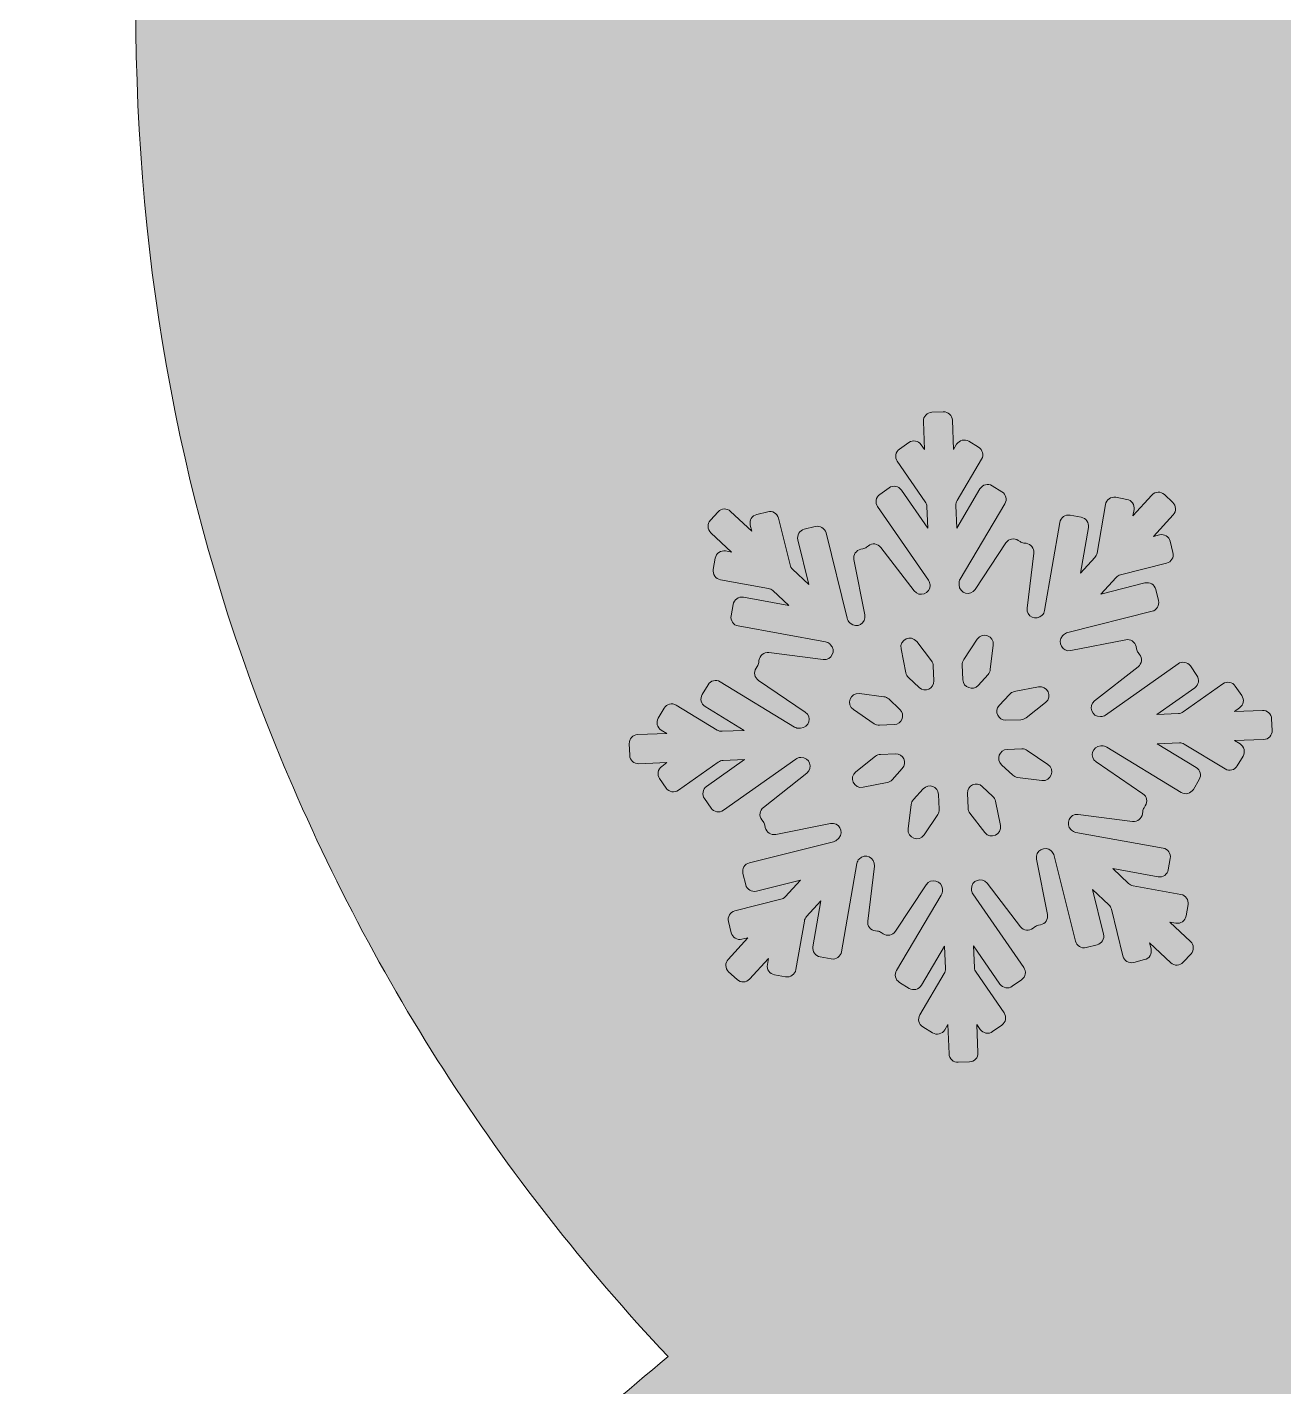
# Model space of a CAD drawing. Header units: millimetres. Extents: x 6 to 192, y -123 to -19.
# Drawn here: x 95.56 to 119.6, y -96.75 to -70.74 of the extents above; entities that cross this region are included whole.
import ezdxf

# ---------------------------------------------------------------- set-up
doc = ezdxf.new("R2010")
doc.units = ezdxf.units.MM
doc.header["$MEASUREMENT"] = 0
for name, color, linetype in [('engraving', 7, 'Continuous'), ('Layer 1', 7, 'Continuous'), ('Layer 2', 7, 'Continuous')]:
    doc.layers.add(name, color=color, linetype=linetype)

msp = doc.modelspace()

# ---------------------------------------------------------------- hatches: boundary and pattern name
at = {"layer": 'Layer 1'}
h = msp.add_hatch(color=2, dxfattribs=at)
h.dxf.hatch_style = 2
edge = h.paths.add_edge_path()
edge.add_spline(control_points=[(177.812, -93.85), (176.467, -94.657), (175.24, -95.279), (174.131, -95.716), (173.022, -96.154), (171.927, -96.439), (170.853, -96.573), (169.777, -96.709), (168.668, -96.691), (167.525, -96.523), (166.382, -96.356), (165.071, -96.069), (163.592, -95.665), (166.349, -92.372), (168.685, -88.49), (170.601, -84.018), (172.518, -79.547), (173.475, -74.992), (173.475, -70.352), (173.475, -65.108), (172.483, -60.184), (170.5, -55.578), (168.516, -50.974), (165.811, -46.956), (162.382, -43.527), (158.953, -40.098), (154.935, -37.393), (150.331, -35.409), (148.214, -34.498), (146.029, -33.798), (143.778, -33.306), (143.229, -31.368), (141.514, -29.909), (139.444, -29.751), (140.949, -28.636), (141.929, -26.852), (141.929, -24.835), (141.929, -21.455), (139.189, -18.715), (135.808, -18.715), (132.428, -18.715), (129.688, -21.455), (129.688, -24.835), (129.688, -26.852), (130.667, -28.636), (132.172, -29.751), (130.144, -29.906), (128.457, -31.31), (127.874, -33.19), (125.431, -33.686), (123.067, -34.425), (120.782, -35.409), (116.177, -37.393), (112.159, -40.098), (108.731, -43.527), (105.302, -46.956), (102.595, -50.974), (100.612, -55.578), (98.628, -60.184), (97.637, -65.108), (97.637, -70.352), (97.637, -75.395), (98.527, -80.102), (100.31, -84.472), (102.09, -88.843), (104.596, -92.74), (107.823, -96.17), (106.209, -97.516), (104.747, -98.809), (103.436, -100.053), (102.125, -101.298), (100.998, -102.39), (100.058, -103.33), (99.115, -104.272), (98.174, -105.347), (97.234, -106.557), (97.234, -106.557), (116.799, -116.844), (116.799, -116.844), (116.865, -116.844), (117.605, -116.322), (119.017, -115.28), (120.429, -114.237), (122.108, -113.095), (124.059, -111.851), (126.009, -110.607), (128.026, -109.464), (130.111, -108.423), (132.193, -107.38), (134.009, -106.86), (135.556, -106.86), (136.699, -106.86), (137.876, -107.044), (139.086, -107.414), (140.296, -107.783), (141.523, -108.237), (142.767, -108.776), (144.01, -109.313), (145.271, -109.901), (146.548, -110.541), (147.825, -111.178), (149.104, -111.767), (150.381, -112.306), (152.196, -113.112), (154.045, -113.884), (155.927, -114.625), (157.81, -115.364), (159.725, -115.986), (161.676, -116.491), (163.626, -116.995), (165.625, -117.331), (167.677, -117.499), (169.727, -117.666), (171.827, -117.583), (173.979, -117.247), (176.869, -116.776), (179.426, -116.07), (181.644, -115.129), (183.863, -114.187), (185.744, -113.247), (187.292, -112.306), (189.039, -111.162), (190.585, -109.951), (191.93, -108.674), (191.93, -108.674), (177.812, -93.85), (177.812, -93.85)], knot_values=[0, 0, 0, 0, 1, 1, 1, 2, 2, 2, 3, 3, 3, 4, 4, 4, 5, 5, 5, 6, 6, 6, 7, 7, 7, 8, 8, 8, 9, 9, 9, 10, 10, 10, 11, 11, 11, 12, 12, 12, 13, 13, 13, 14, 14, 14, 15, 15, 15, 16, 16, 16, 17, 17, 17, 18, 18, 18, 19, 19, 19, 20, 20, 20, 21, 21, 21, 22, 22, 22, 23, 23, 23, 24, 24, 24, 25, 25, 25, 26, 26, 26, 27, 27, 27, 28, 28, 28, 29, 29, 29, 30, 30, 30, 31, 31, 31, 32, 32, 32, 33, 33, 33, 34, 34, 34, 35, 35, 35, 36, 36, 36, 37, 37, 37, 38, 38, 38, 39, 39, 39, 40, 40, 40, 41, 41, 41, 42, 42, 42, 42], degree=3, periodic=1)
edge = h.paths.add_edge_path()
edge.add_spline(control_points=[(132.001, -24.835), (132.001, -22.736), (133.709, -21.028), (135.808, -21.028), (137.908, -21.028), (139.616, -22.736), (139.616, -24.835), (139.616, -26.935), (137.908, -28.643), (135.808, -28.643), (133.709, -28.643), (132.001, -26.935), (132.001, -24.835)], knot_values=[0, 0, 0, 0, 1, 1, 1, 2, 2, 2, 3, 3, 3, 4, 4, 4, 4], degree=3, periodic=1)
edge = h.paths.add_edge_path()
edge.add_spline(control_points=[(150.532, -76.504), (149.691, -78.455), (148.566, -80.152), (147.154, -81.597), (145.742, -83.044), (144.061, -84.186), (142.111, -85.026), (140.16, -85.867), (138.078, -86.286), (135.859, -86.286), (133.64, -86.286), (131.556, -85.867), (129.607, -85.026), (127.655, -84.186), (125.958, -83.044), (124.513, -81.597), (123.067, -80.152), (121.924, -78.455), (121.085, -76.504), (120.243, -74.555), (119.824, -72.47), (119.824, -70.252), (119.824, -68.033), (120.243, -65.95), (121.085, -63.999), (121.924, -62.05), (123.067, -60.369), (124.513, -58.957), (125.958, -57.545), (127.655, -56.42), (129.607, -55.578), (131.556, -54.738), (133.64, -54.318), (135.859, -54.318), (138.078, -54.318), (140.16, -54.738), (142.111, -55.578), (144.061, -56.42), (145.742, -57.545), (147.154, -58.957), (148.566, -60.369), (149.691, -62.05), (150.532, -63.999), (151.372, -65.95), (151.793, -68.033), (151.793, -70.252), (151.793, -72.47), (151.372, -74.555), (150.532, -76.504)], knot_values=[0, 0, 0, 0, 1, 1, 1, 2, 2, 2, 3, 3, 3, 4, 4, 4, 5, 5, 5, 6, 6, 6, 7, 7, 7, 8, 8, 8, 9, 9, 9, 10, 10, 10, 11, 11, 11, 12, 12, 12, 13, 13, 13, 14, 14, 14, 15, 15, 15, 16, 16, 16, 16], degree=3, periodic=1)

# ---------------------------------------------------------------- linework, layer by layer
at = {"layer": 'engraving', "lineweight": 0}
for points, knots in [([(119.371, -83.969), (119.368, -83.876), (119.289, -83.803), (119.196, -83.807), (119.196, -83.807), (118.659, -83.827), (118.659, -83.827), (118.659, -83.827), (118.758, -83.757), (118.758, -83.757), (118.834, -83.704), (118.852, -83.599), (118.8, -83.523), (118.8, -83.523), (118.675, -83.342), (118.675, -83.342), (118.621, -83.265), (118.515, -83.246), (118.438, -83.3), (118.438, -83.3), (117.677, -83.838), (117.677, -83.838), (117.65, -83.857), (117.619, -83.868), (117.586, -83.869), (117.586, -83.869), (117.175, -83.885), (117.175, -83.885), (117.175, -83.885), (117.9, -83.373), (117.9, -83.373), (117.975, -83.32), (117.994, -83.215), (117.941, -83.139), (117.941, -83.139), (117.816, -82.958), (117.816, -82.958), (117.762, -82.881), (117.656, -82.862), (117.58, -82.917), (117.58, -82.917), (116.193, -83.896), (116.193, -83.896), (116.167, -83.915), (116.135, -83.925), (116.102, -83.927), (116.102, -83.927), (116.094, -83.927), (116.094, -83.927), (115.931, -83.933), (115.855, -83.727), (115.983, -83.626), (115.983, -83.626), (116.815, -82.971), (116.815, -82.971), (116.888, -82.913), (116.901, -82.808), (116.844, -82.735), (116.844, -82.735), (116.818, -82.7), (116.818, -82.7), (116.802, -82.68), (116.791, -82.656), (116.786, -82.63), (116.786, -82.63), (116.777, -82.587), (116.777, -82.587), (116.759, -82.496), (116.67, -82.436), (116.579, -82.455), (116.579, -82.455), (115.529, -82.664), (115.529, -82.664), (115.369, -82.696), (115.261, -82.505), (115.371, -82.384), (115.371, -82.384), (115.388, -82.365), (115.388, -82.365), (115.411, -82.341), (115.44, -82.323), (115.472, -82.315), (115.472, -82.315), (117.082, -81.912), (117.082, -81.912), (117.173, -81.889), (117.227, -81.797), (117.205, -81.707), (117.205, -81.707), (117.152, -81.493), (117.152, -81.493), (117.13, -81.402), (117.038, -81.347), (116.947, -81.37), (116.947, -81.37), (116.104, -81.581), (116.104, -81.581), (116.104, -81.581), (116.394, -81.263), (116.394, -81.263), (116.417, -81.238), (116.446, -81.221), (116.478, -81.213), (116.478, -81.213), (117.36, -80.992), (117.36, -80.992), (117.451, -80.969), (117.506, -80.878), (117.483, -80.787), (117.483, -80.787), (117.43, -80.573), (117.43, -80.573), (117.408, -80.482), (117.316, -80.427), (117.225, -80.45), (117.225, -80.45), (117.11, -80.479), (117.11, -80.479), (117.11, -80.479), (117.488, -80.065), (117.488, -80.065), (117.551, -79.996), (117.546, -79.891), (117.479, -79.827), (117.479, -79.827), (117.319, -79.678), (117.319, -79.678), (117.25, -79.614), (117.142, -79.618), (117.079, -79.687), (117.079, -79.687), (116.717, -80.083), (116.717, -80.083), (116.717, -80.083), (116.738, -79.965), (116.738, -79.965), (116.754, -79.873), (116.693, -79.786), (116.602, -79.77), (116.602, -79.77), (116.388, -79.731), (116.388, -79.731), (116.296, -79.714), (116.208, -79.776), (116.192, -79.868), (116.192, -79.868), (116.03, -80.797), (116.03, -80.797), (116.024, -80.829), (116.01, -80.858), (115.988, -80.882), (115.988, -80.882), (115.711, -81.185), (115.711, -81.185), (115.711, -81.185), (115.864, -80.307), (115.864, -80.307), (115.88, -80.216), (115.819, -80.129), (115.728, -80.112), (115.728, -80.112), (115.514, -80.073), (115.514, -80.073), (115.422, -80.057), (115.334, -80.118), (115.318, -80.211), (115.318, -80.211), (115.024, -81.899), (115.024, -81.899), (115.018, -81.931), (115.004, -81.96), (114.982, -81.984), (114.982, -81.984), (114.982, -81.984), (114.982, -81.984), (114.871, -82.106), (114.67, -82.013), (114.69, -81.85), (114.69, -81.85), (114.818, -80.798), (114.818, -80.798), (114.829, -80.706), (114.764, -80.622), (114.671, -80.61), (114.671, -80.61), (114.631, -80.605), (114.631, -80.605), (114.605, -80.602), (114.58, -80.592), (114.558, -80.577), (114.558, -80.577), (114.524, -80.555), (114.524, -80.555), (114.446, -80.502), (114.34, -80.523), (114.288, -80.601), (114.288, -80.601), (113.699, -81.493), (113.699, -81.493), (113.609, -81.63), (113.396, -81.571), (113.39, -81.407), (113.39, -81.407), (113.389, -81.388), (113.389, -81.388), (113.388, -81.356), (113.396, -81.323), (113.412, -81.295), (113.412, -81.295), (114.267, -79.854), (114.267, -79.854), (114.314, -79.775), (114.289, -79.672), (114.21, -79.624), (114.21, -79.624), (114.023, -79.51), (114.023, -79.51), (113.943, -79.461), (113.838, -79.487), (113.79, -79.568), (113.79, -79.568), (113.345, -80.318), (113.345, -80.318), (113.345, -80.318), (113.328, -79.887), (113.328, -79.887), (113.327, -79.854), (113.335, -79.822), (113.352, -79.794), (113.352, -79.794), (113.821, -79.003), (113.821, -79.003), (113.868, -78.923), (113.842, -78.821), (113.763, -78.773), (113.763, -78.773), (113.577, -78.659), (113.577, -78.659), (113.497, -78.61), (113.392, -78.636), (113.344, -78.717), (113.344, -78.717), (113.285, -78.817), (113.285, -78.817), (113.285, -78.817), (113.262, -78.257), (113.262, -78.257), (113.258, -78.164), (113.18, -78.091), (113.087, -78.095), (113.087, -78.095), (112.87, -78.103), (112.87, -78.103), (112.777, -78.107), (112.704, -78.185), (112.708, -78.279), (112.708, -78.279), (112.73, -78.819), (112.73, -78.819), (112.73, -78.819), (112.664, -78.724), (112.664, -78.724), (112.611, -78.647), (112.504, -78.628), (112.428, -78.682), (112.428, -78.682), (112.25, -78.808), (112.25, -78.808), (112.174, -78.861), (112.156, -78.965), (112.208, -79.041), (112.208, -79.041), (112.744, -79.817), (112.744, -79.817), (112.762, -79.843), (112.773, -79.874), (112.774, -79.906), (112.774, -79.906), (112.791, -80.321), (112.791, -80.321), (112.791, -80.321), (112.287, -79.592), (112.287, -79.592), (112.234, -79.514), (112.128, -79.496), (112.051, -79.55), (112.051, -79.55), (111.873, -79.675), (111.873, -79.675), (111.797, -79.729), (111.779, -79.833), (111.831, -79.909), (111.831, -79.909), (112.805, -81.318), (112.805, -81.318), (112.823, -81.344), (112.833, -81.375), (112.835, -81.407), (112.835, -81.407), (112.835, -81.41), (112.835, -81.41), (112.841, -81.575), (112.633, -81.65), (112.532, -81.52), (112.532, -81.52), (111.892, -80.688), (111.892, -80.688), (111.835, -80.614), (111.728, -80.601), (111.654, -80.659), (111.654, -80.659), (111.622, -80.684), (111.622, -80.684), (111.601, -80.7), (111.577, -80.711), (111.551, -80.717), (111.551, -80.717), (111.511, -80.725), (111.511, -80.725), (111.42, -80.743), (111.361, -80.831), (111.379, -80.923), (111.379, -80.923), (111.587, -81.982), (111.587, -81.982), (111.619, -82.143), (111.426, -82.25), (111.307, -82.138), (111.307, -82.138), (111.296, -82.129), (111.296, -82.129), (111.272, -82.106), (111.255, -82.078), (111.248, -82.046), (111.248, -82.046), (110.844, -80.413), (110.844, -80.413), (110.821, -80.322), (110.729, -80.267), (110.639, -80.29), (110.639, -80.29), (110.428, -80.342), (110.428, -80.342), (110.338, -80.365), (110.283, -80.456), (110.305, -80.547), (110.305, -80.547), (110.516, -81.4), (110.516, -81.4), (110.516, -81.4), (110.204, -81.108), (110.204, -81.108), (110.18, -81.085), (110.163, -81.057), (110.156, -81.025), (110.156, -81.025), (109.934, -80.129), (109.934, -80.129), (109.912, -80.038), (109.82, -79.983), (109.729, -80.006), (109.729, -80.006), (109.519, -80.059), (109.519, -80.059), (109.428, -80.081), (109.373, -80.173), (109.396, -80.263), (109.396, -80.263), (109.425, -80.379), (109.425, -80.379), (109.425, -80.379), (109.019, -80), (109.019, -80), (108.95, -79.935), (108.842, -79.94), (108.779, -80.009), (108.779, -80.009), (108.632, -80.17), (108.632, -80.17), (108.569, -80.239), (108.573, -80.344), (108.641, -80.408), (108.641, -80.408), (109.038, -80.779), (109.038, -80.779), (109.038, -80.779), (108.922, -80.758), (108.922, -80.758), (108.83, -80.741), (108.741, -80.802), (108.725, -80.895), (108.725, -80.895), (108.688, -81.112), (108.688, -81.112), (108.672, -81.203), (108.733, -81.29), (108.824, -81.307), (108.824, -81.307), (109.741, -81.473), (109.741, -81.473), (109.773, -81.479), (109.802, -81.493), (109.826, -81.516), (109.826, -81.516), (110.13, -81.8), (110.13, -81.8), (110.13, -81.8), (109.263, -81.643), (109.263, -81.643), (109.17, -81.626), (109.082, -81.688), (109.066, -81.78), (109.066, -81.78), (109.028, -81.997), (109.028, -81.997), (109.012, -82.088), (109.073, -82.176), (109.165, -82.192), (109.165, -82.192), (110.833, -82.494), (110.833, -82.494), (110.865, -82.5), (110.894, -82.514), (110.918, -82.537), (110.918, -82.537), (110.926, -82.544), (110.926, -82.544), (111.046, -82.656), (110.952, -82.856), (110.789, -82.835), (110.789, -82.835), (109.75, -82.703), (109.75, -82.703), (109.657, -82.691), (109.572, -82.757), (109.561, -82.85), (109.561, -82.85), (109.556, -82.892), (109.556, -82.892), (109.553, -82.918), (109.544, -82.943), (109.529, -82.965), (109.529, -82.965), (109.506, -83.001), (109.506, -83.001), (109.455, -83.078), (109.475, -83.182), (109.552, -83.234), (109.552, -83.234), (110.447, -83.841), (110.447, -83.841), (110.582, -83.932), (110.522, -84.143), (110.359, -84.149), (110.359, -84.149), (110.338, -84.15), (110.338, -84.15), (110.304, -84.151), (110.272, -84.143), (110.243, -84.126), (110.243, -84.126), (108.82, -83.258), (108.82, -83.258), (108.739, -83.209), (108.635, -83.236), (108.587, -83.317), (108.587, -83.317), (108.475, -83.505), (108.475, -83.505), (108.428, -83.585), (108.453, -83.687), (108.532, -83.735), (108.532, -83.735), (109.28, -84.191), (109.28, -84.191), (109.28, -84.191), (108.854, -84.208), (108.854, -84.208), (108.821, -84.209), (108.788, -84.2), (108.76, -84.183), (108.76, -84.183), (107.98, -83.708), (107.98, -83.708), (107.899, -83.659), (107.795, -83.685), (107.747, -83.766), (107.747, -83.766), (107.635, -83.955), (107.635, -83.955), (107.588, -84.034), (107.613, -84.137), (107.692, -84.185), (107.692, -84.185), (107.797, -84.249), (107.797, -84.249), (107.797, -84.249), (107.242, -84.27), (107.242, -84.27), (107.148, -84.274), (107.076, -84.352), (107.08, -84.446), (107.08, -84.446), (107.088, -84.666), (107.088, -84.666), (107.092, -84.759), (107.171, -84.832), (107.264, -84.828), (107.264, -84.828), (107.801, -84.807), (107.801, -84.807), (107.801, -84.807), (107.702, -84.878), (107.702, -84.878), (107.626, -84.931), (107.607, -85.036), (107.66, -85.112), (107.66, -85.112), (107.785, -85.293), (107.785, -85.293), (107.839, -85.37), (107.945, -85.389), (108.021, -85.334), (108.021, -85.334), (108.783, -84.797), (108.783, -84.797), (108.81, -84.778), (108.841, -84.767), (108.874, -84.766), (108.874, -84.766), (109.285, -84.75), (109.285, -84.75), (109.285, -84.75), (108.56, -85.262), (108.56, -85.262), (108.485, -85.315), (108.466, -85.419), (108.519, -85.495), (108.519, -85.495), (108.644, -85.676), (108.644, -85.676), (108.697, -85.754), (108.803, -85.772), (108.88, -85.718), (108.88, -85.718), (110.267, -84.739), (110.267, -84.739), (110.293, -84.72), (110.325, -84.709), (110.357, -84.708), (110.357, -84.708), (110.365, -84.708), (110.365, -84.708), (110.529, -84.702), (110.605, -84.908), (110.476, -85.009), (110.476, -85.009), (109.645, -85.664), (109.645, -85.664), (109.572, -85.721), (109.559, -85.826), (109.616, -85.9), (109.616, -85.9), (109.642, -85.934), (109.642, -85.934), (109.658, -85.955), (109.669, -85.979), (109.674, -86.005), (109.674, -86.005), (109.683, -86.047), (109.683, -86.047), (109.701, -86.139), (109.79, -86.198), (109.881, -86.18), (109.881, -86.18), (110.931, -85.971), (110.931, -85.971), (111.091, -85.939), (111.199, -86.13), (111.089, -86.25), (111.089, -86.25), (111.071, -86.269), (111.071, -86.269), (111.049, -86.294), (111.02, -86.311), (110.988, -86.319), (110.988, -86.319), (109.378, -86.723), (109.378, -86.723), (109.287, -86.746), (109.232, -86.837), (109.255, -86.928), (109.255, -86.928), (109.308, -87.142), (109.308, -87.142), (109.33, -87.233), (109.422, -87.288), (109.513, -87.265), (109.513, -87.265), (110.356, -87.054), (110.356, -87.054), (110.356, -87.054), (110.065, -87.372), (110.065, -87.372), (110.043, -87.396), (110.014, -87.414), (109.982, -87.422), (109.982, -87.422), (109.099, -87.643), (109.099, -87.643), (109.009, -87.666), (108.954, -87.757), (108.977, -87.848), (108.977, -87.848), (109.03, -88.062), (109.03, -88.062), (109.052, -88.152), (109.144, -88.208), (109.234, -88.185), (109.234, -88.185), (109.35, -88.156), (109.35, -88.156), (109.35, -88.156), (108.972, -88.57), (108.972, -88.57), (108.909, -88.639), (108.913, -88.744), (108.981, -88.807), (108.981, -88.807), (109.141, -88.957), (109.141, -88.957), (109.21, -89.021), (109.318, -89.017), (109.381, -88.947), (109.381, -88.947), (109.742, -88.551), (109.742, -88.551), (109.742, -88.551), (109.722, -88.67), (109.722, -88.67), (109.706, -88.762), (109.767, -88.849), (109.858, -88.865), (109.858, -88.865), (110.072, -88.904), (110.072, -88.904), (110.164, -88.92), (110.252, -88.859), (110.268, -88.767), (110.268, -88.767), (110.43, -87.838), (110.43, -87.838), (110.435, -87.806), (110.45, -87.777), (110.471, -87.753), (110.471, -87.753), (110.748, -87.449), (110.748, -87.449), (110.748, -87.449), (110.595, -88.328), (110.595, -88.328), (110.58, -88.419), (110.64, -88.506), (110.732, -88.523), (110.732, -88.523), (110.945, -88.561), (110.945, -88.561), (111.038, -88.578), (111.126, -88.516), (111.142, -88.424), (111.142, -88.424), (111.436, -86.735), (111.436, -86.735), (111.441, -86.704), (111.456, -86.674), (111.477, -86.651), (111.477, -86.651), (111.477, -86.651), (111.477, -86.651), (111.588, -86.529), (111.79, -86.621), (111.77, -86.785), (111.77, -86.785), (111.642, -87.837), (111.642, -87.837), (111.631, -87.929), (111.696, -88.013), (111.788, -88.025), (111.788, -88.025), (111.829, -88.03), (111.829, -88.03), (111.855, -88.033), (111.88, -88.043), (111.902, -88.057), (111.902, -88.057), (111.936, -88.08), (111.936, -88.08), (112.013, -88.133), (112.119, -88.112), (112.171, -88.034), (112.171, -88.034), (112.761, -87.142), (112.761, -87.142), (112.851, -87.005), (113.064, -87.064), (113.07, -87.228), (113.07, -87.228), (113.071, -87.247), (113.071, -87.247), (113.072, -87.279), (113.064, -87.312), (113.047, -87.34), (113.047, -87.34), (112.193, -88.781), (112.193, -88.781), (112.145, -88.86), (112.171, -88.963), (112.25, -89.011), (112.25, -89.011), (112.436, -89.125), (112.436, -89.125), (112.517, -89.174), (112.621, -89.148), (112.669, -89.067), (112.669, -89.067), (113.114, -88.317), (113.114, -88.317), (113.114, -88.317), (113.132, -88.748), (113.132, -88.748), (113.133, -88.781), (113.125, -88.813), (113.108, -88.841), (113.108, -88.841), (112.639, -89.632), (112.639, -89.632), (112.592, -89.712), (112.618, -89.814), (112.697, -89.862), (112.697, -89.862), (112.883, -89.976), (112.883, -89.976), (112.963, -90.025), (113.068, -89.999), (113.116, -89.918), (113.116, -89.918), (113.175, -89.818), (113.175, -89.818), (113.175, -89.818), (113.198, -90.378), (113.198, -90.378), (113.201, -90.471), (113.28, -90.544), (113.373, -90.54), (113.373, -90.54), (113.59, -90.532), (113.59, -90.532), (113.683, -90.528), (113.756, -90.45), (113.752, -90.356), (113.752, -90.356), (113.73, -89.816), (113.73, -89.816), (113.73, -89.816), (113.796, -89.911), (113.796, -89.911), (113.849, -89.988), (113.955, -90.007), (114.032, -89.953), (114.032, -89.953), (114.21, -89.827), (114.21, -89.827), (114.286, -89.774), (114.304, -89.67), (114.251, -89.593), (114.251, -89.593), (113.716, -88.818), (113.716, -88.818), (113.697, -88.792), (113.687, -88.761), (113.686, -88.729), (113.686, -88.729), (113.669, -88.314), (113.669, -88.314), (113.669, -88.314), (114.173, -89.043), (114.173, -89.043), (114.226, -89.12), (114.332, -89.139), (114.409, -89.085), (114.409, -89.085), (114.587, -88.959), (114.587, -88.959), (114.663, -88.906), (114.681, -88.802), (114.628, -88.725), (114.628, -88.725), (113.655, -87.317), (113.655, -87.317), (113.637, -87.291), (113.626, -87.26), (113.625, -87.228), (113.625, -87.228), (113.625, -87.225), (113.625, -87.225), (113.618, -87.061), (113.827, -86.985), (113.928, -87.115), (113.928, -87.115), (114.568, -87.946), (114.568, -87.946), (114.625, -88.021), (114.732, -88.034), (114.806, -87.976), (114.806, -87.976), (114.838, -87.951), (114.838, -87.951), (114.858, -87.935), (114.883, -87.923), (114.909, -87.918), (114.909, -87.918), (114.949, -87.91), (114.949, -87.91), (115.04, -87.892), (115.099, -87.803), (115.081, -87.712), (115.081, -87.712), (114.872, -86.652), (114.872, -86.652), (114.841, -86.492), (115.034, -86.384), (115.153, -86.496), (115.153, -86.496), (115.164, -86.506), (115.164, -86.506), (115.187, -86.528), (115.204, -86.557), (115.212, -86.589), (115.212, -86.589), (115.616, -88.222), (115.616, -88.222), (115.639, -88.313), (115.73, -88.368), (115.821, -88.345), (115.821, -88.345), (116.031, -88.292), (116.031, -88.292), (116.122, -88.27), (116.177, -88.178), (116.154, -88.088), (116.154, -88.088), (115.943, -87.235), (115.943, -87.235), (115.943, -87.235), (116.256, -87.527), (116.256, -87.527), (116.279, -87.549), (116.296, -87.578), (116.304, -87.61), (116.304, -87.61), (116.526, -88.506), (116.526, -88.506), (116.548, -88.597), (116.64, -88.652), (116.731, -88.629), (116.731, -88.629), (116.941, -88.576), (116.941, -88.576), (117.031, -88.554), (117.086, -88.462), (117.064, -88.372), (117.064, -88.372), (117.035, -88.256), (117.035, -88.256), (117.035, -88.256), (117.441, -88.635), (117.441, -88.635), (117.509, -88.699), (117.617, -88.695), (117.681, -88.626), (117.681, -88.626), (117.828, -88.464), (117.828, -88.464), (117.891, -88.396), (117.886, -88.29), (117.819, -88.227), (117.819, -88.227), (117.422, -87.856), (117.422, -87.856), (117.422, -87.856), (117.538, -87.877), (117.538, -87.877), (117.63, -87.894), (117.718, -87.832), (117.734, -87.74), (117.734, -87.74), (117.772, -87.523), (117.772, -87.523), (117.788, -87.431), (117.727, -87.344), (117.636, -87.328), (117.636, -87.328), (116.719, -87.162), (116.719, -87.162), (116.687, -87.156), (116.657, -87.141), (116.634, -87.119), (116.634, -87.119), (116.33, -86.835), (116.33, -86.835), (116.33, -86.835), (117.197, -86.992), (117.197, -86.992), (117.29, -87.009), (117.378, -86.947), (117.394, -86.855), (117.394, -86.855), (117.431, -86.638), (117.431, -86.638), (117.447, -86.546), (117.387, -86.459), (117.295, -86.443), (117.295, -86.443), (115.627, -86.141), (115.627, -86.141), (115.595, -86.135), (115.565, -86.12), (115.542, -86.098), (115.542, -86.098), (115.534, -86.091), (115.534, -86.091), (115.414, -85.979), (115.508, -85.779), (115.67, -85.8), (115.67, -85.8), (116.71, -85.932), (116.71, -85.932), (116.803, -85.944), (116.887, -85.878), (116.899, -85.785), (116.899, -85.785), (116.904, -85.742), (116.904, -85.742), (116.907, -85.716), (116.916, -85.691), (116.931, -85.67), (116.931, -85.67), (116.954, -85.634), (116.954, -85.634), (117.005, -85.556), (116.985, -85.453), (116.908, -85.401), (116.908, -85.401), (116.013, -84.794), (116.013, -84.794), (115.878, -84.703), (115.938, -84.492), (116.101, -84.486), (116.101, -84.486), (116.122, -84.485), (116.122, -84.485), (116.155, -84.483), (116.188, -84.492), (116.216, -84.509), (116.216, -84.509), (117.64, -85.376), (117.64, -85.376), (117.72, -85.425), (117.825, -85.399), (117.873, -85.318), (117.873, -85.318), (117.985, -85.13), (117.985, -85.13), (118.032, -85.05), (118.007, -84.948), (117.928, -84.899), (117.928, -84.899), (117.179, -84.444), (117.179, -84.444), (117.179, -84.444), (117.606, -84.427), (117.606, -84.427), (117.639, -84.426), (117.672, -84.434), (117.7, -84.452), (117.7, -84.452), (118.48, -84.927), (118.48, -84.927), (118.56, -84.976), (118.665, -84.949), (118.713, -84.869), (118.713, -84.869), (118.825, -84.68), (118.825, -84.68), (118.872, -84.6), (118.846, -84.498), (118.767, -84.45), (118.767, -84.45), (118.663, -84.386), (118.663, -84.386), (118.663, -84.386), (119.218, -84.365), (119.218, -84.365), (119.311, -84.361), (119.384, -84.282), (119.38, -84.189), (119.38, -84.189), (119.371, -83.969), (119.371, -83.969)], [0, 0, 0, 0, 1, 1, 1, 2, 2, 2, 3, 3, 3, 4, 4, 4, 5, 5, 5, 6, 6, 6, 7, 7, 7, 8, 8, 8, 9, 9, 9, 10, 10, 10, 11, 11, 11, 12, 12, 12, 13, 13, 13, 14, 14, 14, 15, 15, 15, 16, 16, 16, 17, 17, 17, 18, 18, 18, 19, 19, 19, 20, 20, 20, 21, 21, 21, 22, 22, 22, 23, 23, 23, 24, 24, 24, 25, 25, 25, 26, 26, 26, 27, 27, 27, 28, 28, 28, 29, 29, 29, 30, 30, 30, 31, 31, 31, 32, 32, 32, 33, 33, 33, 34, 34, 34, 35, 35, 35, 36, 36, 36, 37, 37, 37, 38, 38, 38, 39, 39, 39, 40, 40, 40, 41, 41, 41, 42, 42, 42, 43, 43, 43, 44, 44, 44, 45, 45, 45, 46, 46, 46, 47, 47, 47, 48, 48, 48, 49, 49, 49, 50, 50, 50, 51, 51, 51, 52, 52, 52, 53, 53, 53, 54, 54, 54, 55, 55, 55, 56, 56, 56, 57, 57, 57, 58, 58, 58, 59, 59, 59, 60, 60, 60, 61, 61, 61, 62, 62, 62, 63, 63, 63, 64, 64, 64, 65, 65, 65, 66, 66, 66, 67, 67, 67, 68, 68, 68, 69, 69, 69, 70, 70, 70, 71, 71, 71, 72, 72, 72, 73, 73, 73, 74, 74, 74, 75, 75, 75, 76, 76, 76, 77, 77, 77, 78, 78, 78, 79, 79, 79, 80, 80, 80, 81, 81, 81, 82, 82, 82, 83, 83, 83, 84, 84, 84, 85, 85, 85, 86, 86, 86, 87, 87, 87, 88, 88, 88, 89, 89, 89, 90, 90, 90, 91, 91, 91, 92, 92, 92, 93, 93, 93, 94, 94, 94, 95, 95, 95, 96, 96, 96, 97, 97, 97, 98, 98, 98, 99, 99, 99, 100, 100, 100, 101, 101, 101, 102, 102, 102, 103, 103, 103, 104, 104, 104, 105, 105, 105, 106, 106, 106, 107, 107, 107, 108, 108, 108, 109, 109, 109, 110, 110, 110, 111, 111, 111, 112, 112, 112, 113, 113, 113, 114, 114, 114, 115, 115, 115, 116, 116, 116, 117, 117, 117, 118, 118, 118, 119, 119, 119, 120, 120, 120, 121, 121, 121, 122, 122, 122, 123, 123, 123, 124, 124, 124, 125, 125, 125, 126, 126, 126, 127, 127, 127, 128, 128, 128, 129, 129, 129, 130, 130, 130, 131, 131, 131, 132, 132, 132, 133, 133, 133, 134, 134, 134, 135, 135, 135, 136, 136, 136, 137, 137, 137, 138, 138, 138, 139, 139, 139, 140, 140, 140, 141, 141, 141, 142, 142, 142, 143, 143, 143, 144, 144, 144, 145, 145, 145, 146, 146, 146, 147, 147, 147, 148, 148, 148, 149, 149, 149, 150, 150, 150, 151, 151, 151, 152, 152, 152, 153, 153, 153, 154, 154, 154, 155, 155, 155, 156, 156, 156, 157, 157, 157, 158, 158, 158, 159, 159, 159, 160, 160, 160, 161, 161, 161, 162, 162, 162, 163, 163, 163, 164, 164, 164, 165, 165, 165, 166, 166, 166, 167, 167, 167, 168, 168, 168, 169, 169, 169, 170, 170, 170, 171, 171, 171, 172, 172, 172, 173, 173, 173, 174, 174, 174, 175, 175, 175, 176, 176, 176, 177, 177, 177, 178, 178, 178, 179, 179, 179, 180, 180, 180, 181, 181, 181, 182, 182, 182, 183, 183, 183, 184, 184, 184, 185, 185, 185, 186, 186, 186, 187, 187, 187, 188, 188, 188, 189, 189, 189, 190, 190, 190, 191, 191, 191, 192, 192, 192, 193, 193, 193, 194, 194, 194, 195, 195, 195, 196, 196, 196, 197, 197, 197, 198, 198, 198, 199, 199, 199, 200, 200, 200, 201, 201, 201, 202, 202, 202, 203, 203, 203, 204, 204, 204, 205, 205, 205, 206, 206, 206, 207, 207, 207, 208, 208, 208, 209, 209, 209, 210, 210, 210, 211, 211, 211, 212, 212, 212, 213, 213, 213, 214, 214, 214, 215, 215, 215, 216, 216, 216, 217, 217, 217, 218, 218, 218, 219, 219, 219, 220, 220, 220, 221, 221, 221, 222, 222, 222, 223, 223, 223, 224, 224, 224, 225, 225, 225, 226, 226, 226, 227, 227, 227, 228, 228, 228, 229, 229, 229, 230, 230, 230, 231, 231, 231, 232, 232, 232, 233, 233, 233, 234, 234, 234, 235, 235, 235, 236, 236, 236, 237, 237, 237, 238, 238, 238, 239, 239, 239, 240, 240, 240, 241, 241, 241, 242, 242, 242, 243, 243, 243, 244, 244, 244, 245, 245, 245, 246, 246, 246, 247, 247, 247, 248, 248, 248, 249, 249, 249, 250, 250, 250, 251, 251, 251, 252, 252, 252, 253, 253, 253, 254, 254, 254, 255, 255, 255, 256, 256, 256, 257, 257, 257, 258, 258, 258, 259, 259, 259, 260, 260, 260, 261, 261, 261, 262, 262, 262, 263, 263, 263, 264, 264, 264, 265, 265, 265, 266, 266, 266, 267, 267, 267, 268, 268, 268, 269, 269, 269, 270, 270, 270, 271, 271, 271, 272, 272, 272, 273, 273, 273, 274, 274, 274, 275, 275, 275, 276, 276, 276, 277, 277, 277, 278, 278, 278, 279, 279, 279, 280, 280, 280, 281, 281, 281, 282, 282, 282, 283, 283, 283, 284, 284, 284, 285, 285, 285, 286, 286, 286, 287, 287, 287, 288, 288, 288, 289, 289, 289, 290, 290, 290, 291, 291, 291, 292, 292, 292, 293, 293, 293, 294, 294, 294, 295, 295, 295, 296, 296, 296, 297, 297, 297, 298, 298, 298, 299, 299, 299, 300, 300, 300, 301, 301, 301, 302, 302, 302, 303, 303, 303, 304, 304, 304, 305, 305, 305, 306, 306, 306, 307, 307, 307, 308, 308, 308, 309, 309, 309, 310, 310, 310, 311, 311, 311, 312, 312, 312, 313, 313, 313, 314, 314, 314, 315, 315, 315, 316, 316, 316, 317, 317, 317, 318, 318, 318, 319, 319, 319, 320, 320, 320, 321, 321, 321, 322, 322, 322, 323, 323, 323, 324, 324, 324, 325, 325, 325, 326, 326, 326, 327, 327, 327, 328, 328, 328, 329, 329, 329, 330, 330, 330, 331, 331, 331, 332, 332, 332, 333, 333, 333, 334, 334, 334, 335, 335, 335, 336, 336, 336, 336]), ([(112.579, -82.491), (112.579, -82.491), (112.862, -82.859), (112.862, -82.859), (112.884, -82.887), (112.896, -82.92), (112.897, -82.955), (112.897, -82.955), (112.909, -83.241), (112.909, -83.241), (112.915, -83.392), (112.735, -83.474), (112.625, -83.371), (112.625, -83.371), (112.421, -83.181), (112.421, -83.181), (112.395, -83.156), (112.378, -83.125), (112.371, -83.09), (112.371, -83.09), (112.28, -82.627), (112.28, -82.627), (112.245, -82.452), (112.47, -82.35), (112.579, -82.491)], [0, 0, 0, 0, 1, 1, 1, 2, 2, 2, 3, 3, 3, 4, 4, 4, 5, 5, 5, 6, 6, 6, 7, 7, 7, 8, 8, 8, 8]), ([(113.463, -83.221), (113.463, -83.221), (113.451, -82.935), (113.451, -82.935), (113.45, -82.9), (113.46, -82.865), (113.479, -82.835), (113.479, -82.835), (113.736, -82.446), (113.736, -82.446), (113.835, -82.297), (114.066, -82.382), (114.045, -82.559), (114.045, -82.559), (113.988, -83.027), (113.988, -83.027), (113.984, -83.062), (113.969, -83.095), (113.945, -83.121), (113.945, -83.121), (113.756, -83.328), (113.756, -83.328), (113.655, -83.439), (113.469, -83.371), (113.463, -83.221)], [0, 0, 0, 0, 1, 1, 1, 2, 2, 2, 3, 3, 3, 4, 4, 4, 5, 5, 5, 6, 6, 6, 7, 7, 7, 8, 8, 8, 8]), ([(111.765, -84.062), (111.765, -84.062), (111.369, -83.793), (111.369, -83.793), (111.222, -83.694), (111.309, -83.464), (111.485, -83.486), (111.485, -83.486), (111.95, -83.545), (111.95, -83.545), (111.985, -83.55), (112.018, -83.565), (112.044, -83.589), (112.044, -83.589), (112.256, -83.788), (112.256, -83.788), (112.366, -83.89), (112.298, -84.074), (112.148, -84.08), (112.148, -84.08), (111.866, -84.091), (111.866, -84.091), (111.83, -84.092), (111.795, -84.082), (111.765, -84.062)], [0, 0, 0, 0, 1, 1, 1, 2, 2, 2, 3, 3, 3, 4, 4, 4, 5, 5, 5, 6, 6, 6, 7, 7, 7, 8, 8, 8, 8]), ([(114.157, -83.714), (114.157, -83.714), (114.352, -83.501), (114.352, -83.501), (114.376, -83.475), (114.408, -83.456), (114.443, -83.449), (114.443, -83.449), (114.907, -83.357), (114.907, -83.357), (115.081, -83.322), (115.184, -83.545), (115.045, -83.655), (115.045, -83.655), (114.671, -83.95), (114.671, -83.95), (114.643, -83.972), (114.608, -83.984), (114.573, -83.986), (114.573, -83.986), (114.288, -83.997), (114.288, -83.997), (114.139, -84.003), (114.056, -83.825), (114.157, -83.714)], [0, 0, 0, 0, 1, 1, 1, 2, 2, 2, 3, 3, 3, 4, 4, 4, 5, 5, 5, 6, 6, 6, 7, 7, 7, 8, 8, 8, 8]), ([(112.303, -84.92), (112.303, -84.92), (112.108, -85.134), (112.108, -85.134), (112.084, -85.16), (112.052, -85.178), (112.016, -85.185), (112.016, -85.185), (111.553, -85.278), (111.553, -85.278), (111.378, -85.312), (111.276, -85.089), (111.415, -84.98), (111.415, -84.98), (111.789, -84.685), (111.789, -84.685), (111.817, -84.663), (111.851, -84.65), (111.887, -84.649), (111.887, -84.649), (112.171, -84.638), (112.171, -84.638), (112.321, -84.632), (112.404, -84.81), (112.303, -84.92)], [0, 0, 0, 0, 1, 1, 1, 2, 2, 2, 3, 3, 3, 4, 4, 4, 5, 5, 5, 6, 6, 6, 7, 7, 7, 8, 8, 8, 8]), ([(114.694, -84.573), (114.694, -84.573), (115.091, -84.841), (115.091, -84.841), (115.238, -84.941), (115.151, -85.171), (114.975, -85.149), (114.975, -85.149), (114.51, -85.09), (114.51, -85.09), (114.475, -85.085), (114.442, -85.07), (114.416, -85.045), (114.416, -85.045), (114.203, -84.847), (114.203, -84.847), (114.094, -84.744), (114.162, -84.561), (114.312, -84.555), (114.312, -84.555), (114.593, -84.544), (114.593, -84.544), (114.629, -84.542), (114.665, -84.553), (114.694, -84.573)], [0, 0, 0, 0, 1, 1, 1, 2, 2, 2, 3, 3, 3, 4, 4, 4, 5, 5, 5, 6, 6, 6, 7, 7, 7, 8, 8, 8, 8]), ([(112.997, -85.414), (112.997, -85.414), (113.008, -85.7), (113.008, -85.7), (113.01, -85.735), (113, -85.77), (112.981, -85.8), (112.981, -85.8), (112.723, -86.189), (112.723, -86.189), (112.625, -86.338), (112.393, -86.253), (112.415, -86.076), (112.415, -86.076), (112.472, -85.607), (112.472, -85.607), (112.476, -85.573), (112.491, -85.54), (112.515, -85.514), (112.515, -85.514), (112.703, -85.307), (112.703, -85.307), (112.805, -85.196), (112.991, -85.264), (112.997, -85.414)], [0, 0, 0, 0, 1, 1, 1, 2, 2, 2, 3, 3, 3, 4, 4, 4, 5, 5, 5, 6, 6, 6, 7, 7, 7, 8, 8, 8, 8]), ([(113.881, -86.144), (113.881, -86.144), (113.597, -85.776), (113.597, -85.776), (113.576, -85.748), (113.564, -85.715), (113.563, -85.68), (113.563, -85.68), (113.551, -85.394), (113.551, -85.394), (113.545, -85.243), (113.725, -85.161), (113.835, -85.264), (113.835, -85.264), (114.038, -85.454), (114.038, -85.454), (114.064, -85.478), (114.082, -85.51), (114.089, -85.545), (114.089, -85.545), (114.18, -86.008), (114.18, -86.008), (114.215, -86.183), (113.989, -86.285), (113.881, -86.144)], [0, 0, 0, 0, 1, 1, 1, 2, 2, 2, 3, 3, 3, 4, 4, 4, 5, 5, 5, 6, 6, 6, 7, 7, 7, 8, 8, 8, 8])]:
    msp.add_open_spline(points, degree=3, knots=knots, dxfattribs=at)
at = {"layer": 'Layer 1', "lineweight": 0}
msp.add_open_spline([(177.812, -93.85), (176.467, -94.657), (175.24, -95.279), (174.131, -95.716), (173.022, -96.154), (171.927, -96.439), (170.853, -96.573), (169.777, -96.709), (168.668, -96.691), (167.525, -96.523), (166.382, -96.356), (165.071, -96.069), (163.592, -95.665), (166.349, -92.372), (168.685, -88.49), (170.601, -84.018), (172.518, -79.547), (173.475, -74.992), (173.475, -70.352), (173.475, -65.108), (172.483, -60.184), (170.5, -55.578), (168.516, -50.974), (165.811, -46.956), (162.382, -43.527), (158.953, -40.098), (154.935, -37.393), (150.331, -35.409), (148.214, -34.498), (146.029, -33.798), (143.778, -33.306), (143.229, -31.368), (141.514, -29.909), (139.444, -29.751), (140.949, -28.636), (141.929, -26.852), (141.929, -24.835), (141.929, -21.455), (139.189, -18.715), (135.808, -18.715), (132.428, -18.715), (129.688, -21.455), (129.688, -24.835), (129.688, -26.852), (130.667, -28.636), (132.172, -29.751), (130.144, -29.906), (128.457, -31.31), (127.874, -33.19), (125.431, -33.686), (123.067, -34.425), (120.782, -35.409), (116.177, -37.393), (112.159, -40.098), (108.731, -43.527), (105.302, -46.956), (102.595, -50.974), (100.612, -55.578), (98.628, -60.184), (97.637, -65.108), (97.637, -70.352), (97.637, -75.395), (98.527, -80.102), (100.31, -84.472), (102.09, -88.843), (104.596, -92.74), (107.823, -96.17), (106.209, -97.516), (104.747, -98.809), (103.436, -100.053), (102.125, -101.298), (100.998, -102.39), (100.058, -103.33), (99.115, -104.272), (98.174, -105.347), (97.234, -106.557), (97.234, -106.557), (116.799, -116.844), (116.799, -116.844), (116.865, -116.844), (117.605, -116.322), (119.017, -115.28), (120.429, -114.237), (122.108, -113.095), (124.059, -111.851), (126.009, -110.607), (128.026, -109.464), (130.111, -108.423), (132.193, -107.38), (134.009, -106.86), (135.556, -106.86), (136.699, -106.86), (137.876, -107.044), (139.086, -107.414), (140.296, -107.783), (141.523, -108.237), (142.767, -108.776), (144.01, -109.313), (145.271, -109.901), (146.548, -110.541), (147.825, -111.178), (149.104, -111.767), (150.381, -112.306), (152.196, -113.112), (154.045, -113.884), (155.927, -114.625), (157.81, -115.364), (159.725, -115.986), (161.676, -116.491), (163.626, -116.995), (165.625, -117.331), (167.677, -117.499), (169.727, -117.666), (171.827, -117.583), (173.979, -117.247), (176.869, -116.776), (179.426, -116.07), (181.644, -115.129), (183.863, -114.187), (185.744, -113.247), (187.292, -112.306), (189.039, -111.162), (190.585, -109.951), (191.93, -108.674), (191.93, -108.674), (177.812, -93.85), (177.812, -93.85)], degree=3, knots=[0, 0, 0, 0, 1, 1, 1, 2, 2, 2, 3, 3, 3, 4, 4, 4, 5, 5, 5, 6, 6, 6, 7, 7, 7, 8, 8, 8, 9, 9, 9, 10, 10, 10, 11, 11, 11, 12, 12, 12, 13, 13, 13, 14, 14, 14, 15, 15, 15, 16, 16, 16, 17, 17, 17, 18, 18, 18, 19, 19, 19, 20, 20, 20, 21, 21, 21, 22, 22, 22, 23, 23, 23, 24, 24, 24, 25, 25, 25, 26, 26, 26, 27, 27, 27, 28, 28, 28, 29, 29, 29, 30, 30, 30, 31, 31, 31, 32, 32, 32, 33, 33, 33, 34, 34, 34, 35, 35, 35, 36, 36, 36, 37, 37, 37, 38, 38, 38, 39, 39, 39, 40, 40, 40, 41, 41, 41, 42, 42, 42, 42], dxfattribs=at)
at = {"layer": 'Layer 2', "lineweight": 0}
msp.add_open_spline([(86.442, -99.027), (85.097, -99.834), (83.871, -100.456), (82.762, -100.893), (81.652, -101.331), (80.558, -101.616), (79.484, -101.75), (79.006, -101.81), (78.522, -101.84), (78.031, -101.84), (77.416, -101.84), (76.791, -101.793), (76.155, -101.699), (75.012, -101.533), (73.701, -101.246), (72.223, -100.842), (74.979, -97.549), (77.316, -93.666), (79.232, -89.195), (81.148, -84.724), (82.106, -80.168), (82.106, -75.529), (82.106, -70.285), (81.114, -65.361), (79.131, -60.755), (77.147, -56.151), (74.442, -52.133), (71.012, -48.704), (67.584, -45.275), (63.565, -42.569), (58.961, -40.585), (54.355, -38.603), (49.431, -37.61), (44.187, -37.61), (38.943, -37.61), (34.017, -38.603), (29.413, -40.585), (24.807, -42.569), (20.79, -45.275), (17.361, -48.704), (13.932, -52.133), (11.226, -56.151), (9.243, -60.755), (7.259, -65.361), (6.268, -70.285), (6.268, -75.529), (6.268, -80.572), (7.158, -85.279), (8.941, -89.648), (10.721, -94.019), (13.226, -97.917), (16.454, -101.346), (14.839, -102.692), (13.378, -103.985), (12.067, -105.229), (10.755, -106.474), (9.629, -107.566), (8.689, -108.507), (7.746, -109.448), (6.805, -110.524), (5.865, -111.734), (5.865, -111.734), (25.429, -122.021), (25.429, -122.021), (25.495, -122.021), (26.236, -121.499), (27.648, -120.457), (29.06, -119.414), (30.739, -118.272), (32.69, -117.028), (34.64, -115.783), (36.656, -114.641), (38.741, -113.599), (40.824, -112.556), (42.64, -112.037), (44.187, -112.037), (45.329, -112.037), (46.506, -112.221), (47.717, -112.591), (48.927, -112.96), (50.153, -113.414), (51.398, -113.952), (52.641, -114.489), (53.902, -115.077), (55.179, -115.717), (56.456, -116.355), (57.734, -116.944), (59.012, -117.482), (60.827, -118.289), (62.675, -119.061), (64.558, -119.801), (66.44, -120.541), (68.356, -121.163), (70.306, -121.668), (72.256, -122.172), (74.255, -122.507), (76.307, -122.676), (76.991, -122.731), (77.68, -122.759), (78.374, -122.759), (79.763, -122.759), (81.175, -122.648), (82.61, -122.423), (85.5, -121.952), (88.056, -121.247), (90.275, -120.305), (92.493, -119.364), (94.375, -118.423), (95.923, -117.482), (97.67, -116.338), (99.215, -115.128), (100.561, -113.851), (100.561, -113.851), (86.442, -99.027), (86.442, -99.027)], degree=3, knots=[0, 0, 0, 0, 1, 1, 1, 2, 2, 2, 3, 3, 3, 4, 4, 4, 5, 5, 5, 6, 6, 6, 7, 7, 7, 8, 8, 8, 9, 9, 9, 10, 10, 10, 11, 11, 11, 12, 12, 12, 13, 13, 13, 14, 14, 14, 15, 15, 15, 16, 16, 16, 17, 17, 17, 18, 18, 18, 19, 19, 19, 20, 20, 20, 21, 21, 21, 22, 22, 22, 23, 23, 23, 24, 24, 24, 25, 25, 25, 26, 26, 26, 27, 27, 27, 28, 28, 28, 29, 29, 29, 30, 30, 30, 31, 31, 31, 32, 32, 32, 33, 33, 33, 34, 34, 34, 35, 35, 35, 36, 36, 36, 37, 37, 37, 38, 38, 38, 38], dxfattribs=at)

doc.saveas('drawing.dxf')
